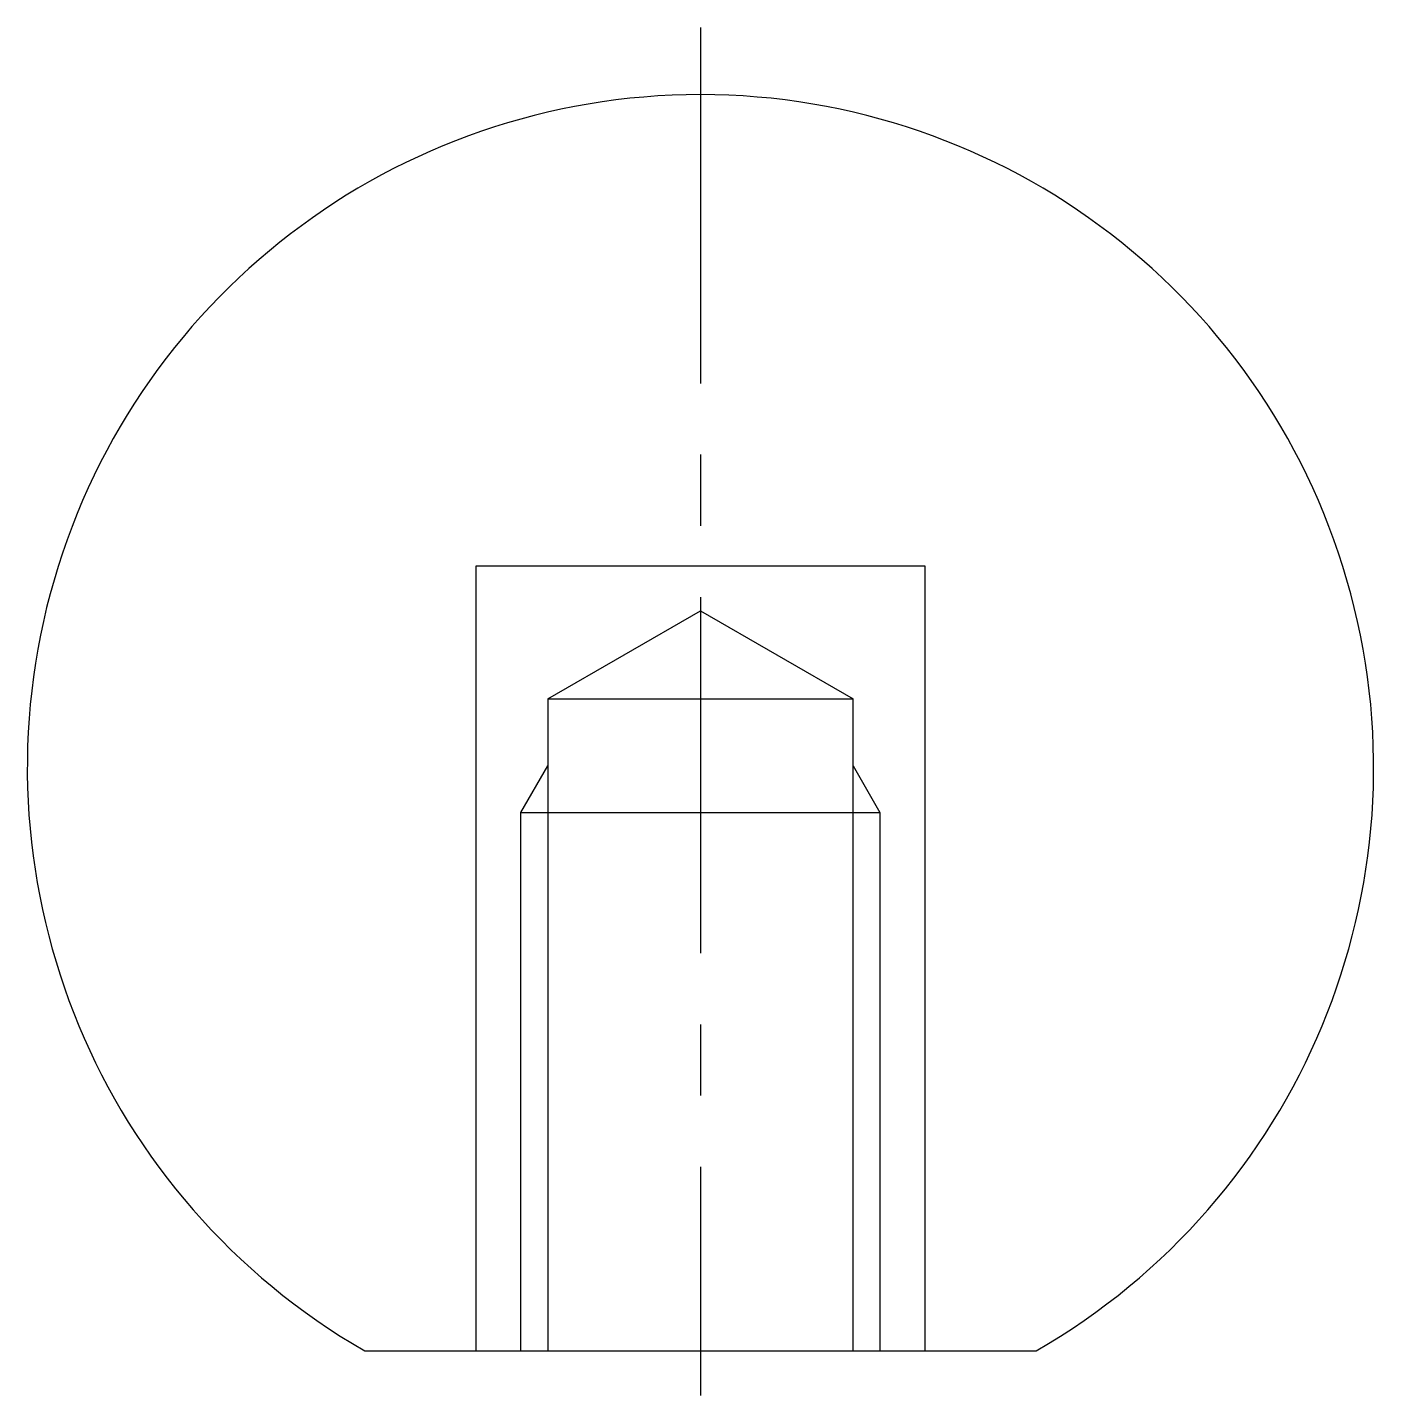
# Model space of a CAD drawing. Extents: x 10 to 162, y 10 to 110.
# Drawn here: x 131.61 to 161.61, y 79.41 to 109.91 of the extents above; entities outside this region: 2.
import ezdxf

# ---------------------------------------------------------------- set-up
doc = ezdxf.new("R2010")
doc.units = 0
doc.header["$LTSCALE"] = 0.25
doc.linetypes.add('CENTER', pattern=[50.8, 31.75, -6.35, 6.35, -6.35])
doc.layers.get('0').update_dxf_attribs({"linetype": 'CONTINUOUS'})
doc.layers.add('CENTER', color=1, linetype='CENTER')

msp = doc.modelspace()

# ---------------------------------------------------------------- linework, layer by layer
at = {"linetype": 'CONTINUOUS'}
for p, q in [((141.605, 97.908), (151.605, 97.908)), ((141.605, 80.408), (141.605, 97.908)), ((151.605, 97.908), (151.605, 80.408)), ((143.205, 94.938), (146.605, 96.901)), ((146.605, 96.901), (150.005, 94.938)), ((143.205, 94.938), (150.005, 94.938)), ((143.205, 94.938), (143.205, 80.408)), ((150.005, 80.408), (150.005, 94.938)), ((142.605, 92.408), (150.605, 92.408)), ((139.122, 80.408), (154.089, 80.408))]:
    msp.add_line(p, q, dxfattribs=at)
at = {"color": 3, "linetype": 'CONTINUOUS'}
for p, q in [((142.605, 92.408), (143.205, 93.447)), ((150.005, 93.447), (150.605, 92.408)), ((142.605, 80.408), (142.605, 92.408)), ((150.605, 92.408), (150.605, 80.408))]:
    msp.add_line(p, q, dxfattribs=at)
at = {"linetype": 'CONTINUOUS'}
msp.add_arc((146.605, 93.408), 15, 299.9264, 240.0736, dxfattribs=at)
at = {"layer": 'CENTER', "color": 1, "linetype": 'CENTER'}
msp.add_line((146.605, 109.908), (146.605, 79.408), dxfattribs=at)

# ---------------------------------------------------------------- texts
for s, p in [('PCA 8-30', (10, 25)), ('PCA0830', (10, 10))]:
    msp.add_text(s, height=4).set_placement(p)

doc.saveas('drawing.dxf')
